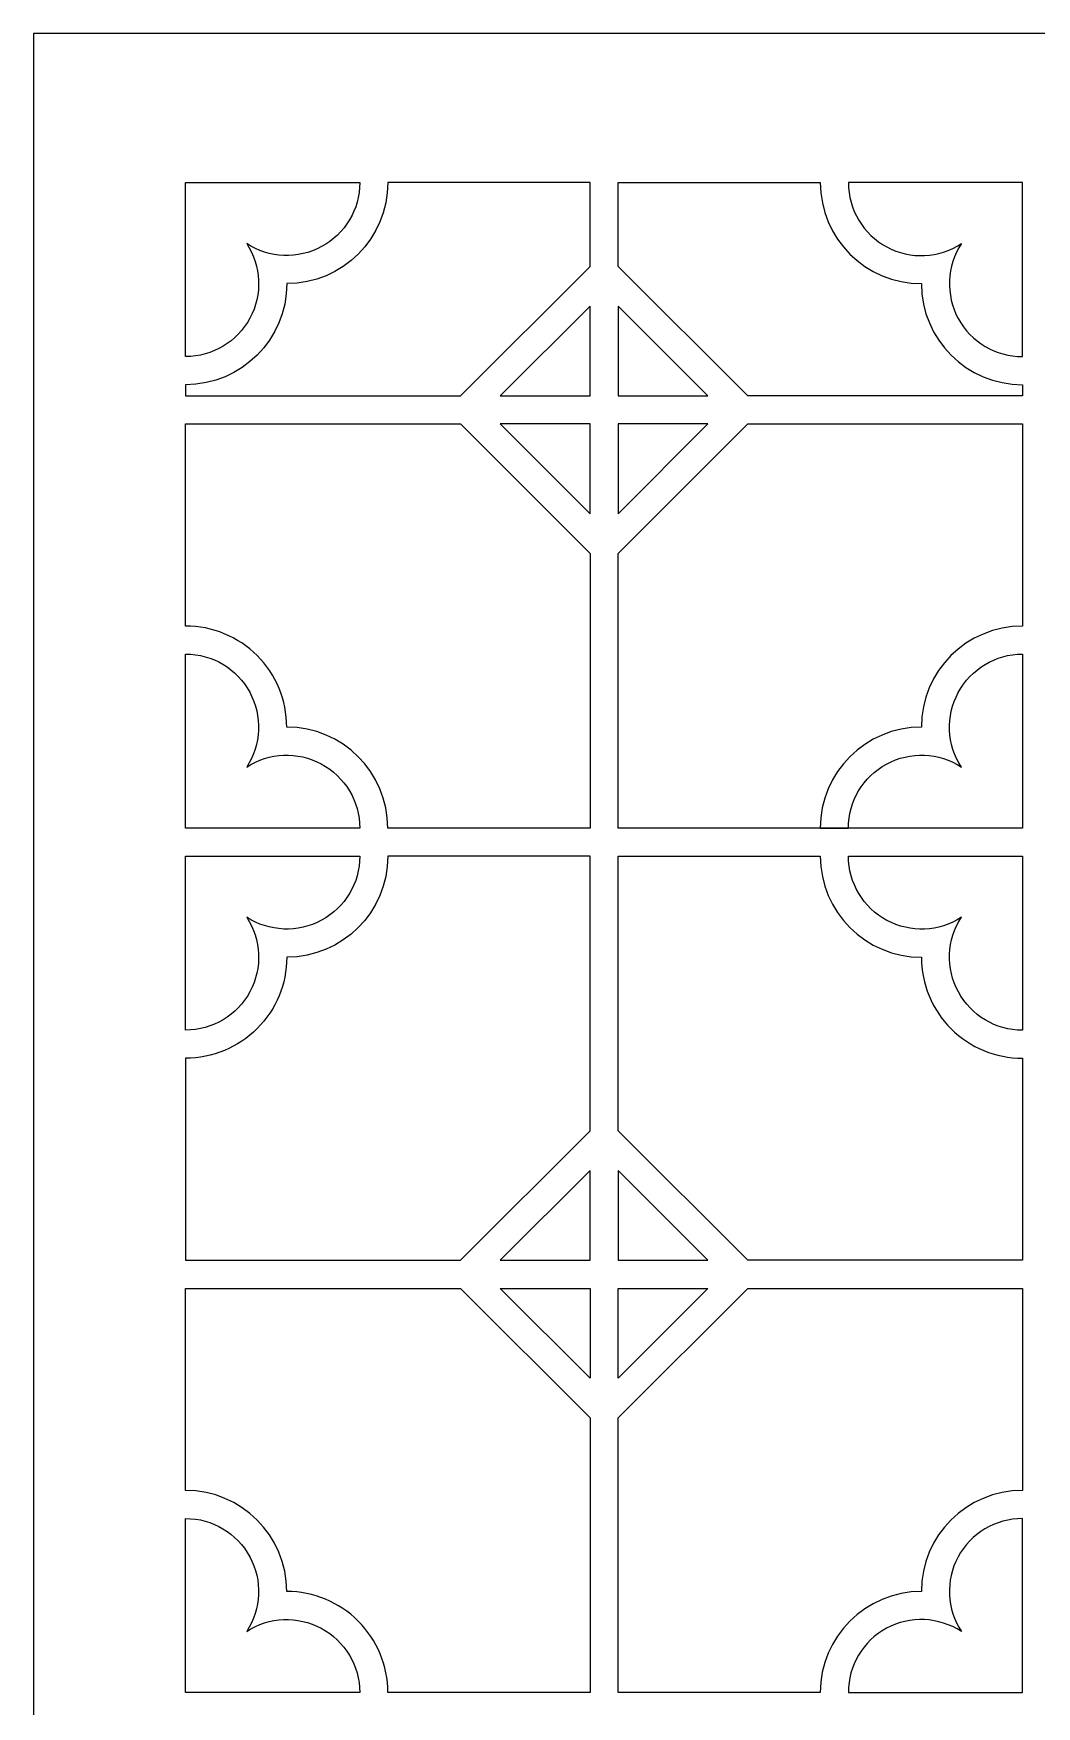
# Model space of a CAD drawing. Header units: centimetres. Extents: x -10.2 to 9.9, y -9.5 to 5.6.
# Drawn here: x 0.2 to 5.06, y -2.51 to 5.61 of the extents above; entities that cross this region are included whole.
import ezdxf

# ---------------------------------------------------------------- set-up
doc = ezdxf.new("R2010")
doc.units = ezdxf.units.CM
doc.header["$MEASUREMENT"] = 0

msp = doc.modelspace()

# ---------------------------------------------------------------- linework, layer by layer
at = {"color": 177}
for points, knots in [([(0.19997, 5.60612), (0.19997, 5.60612), (9.9253, 5.60612), (9.9253, 5.60612), (9.9253, 5.60612), (9.9253, 5.60612), (9.9253, -9.45455), (9.9253, -9.45455), (9.9253, -9.45455), (9.9253, -9.45455), (0.19997, -9.45455), (0.19997, -9.45455), (0.19997, -9.45455), (0.19997, -9.45455), (0.19997, 5.60612), (0.19997, 5.60612)], [0, 0, 0, 0, 0.2, 0.2, 0.2, 0.2, 0.4, 0.4, 0.4, 0.4, 0.6, 0.6, 0.6, 0.6, 1, 1, 1, 1]), ([(0.93765, 4.88264), (0.93765, 4.88264), (0.93765, 4.03854), (0.93765, 4.03854), (0.93765, 4.03854), (1.06793, 4.03878), (1.18748, 4.11043), (1.24909, 4.2252), (1.24909, 4.2252), (1.31079, 4.33988), (1.30539, 4.47786), (1.23367, 4.5866), (1.23367, 4.5866), (1.34274, 4.51533), (1.48191, 4.5098), (1.59635, 4.57192), (1.59635, 4.57192), (1.71087, 4.63399), (1.78209, 4.75232), (1.78173, 4.88264), (1.78173, 4.88264), (1.78173, 4.88264), (0.93765, 4.88264), (0.93765, 4.88264)], [0, 0, 0, 0, 0.1428571, 0.1428571, 0.1428571, 0.1428571, 0.2857143, 0.2857143, 0.2857143, 0.2857143, 0.4285714, 0.4285714, 0.4285714, 0.4285714, 0.5714286, 0.5714286, 0.5714286, 0.5714286, 0.7142857, 0.7142857, 0.7142857, 0.7142857, 1, 1, 1, 1]), ([(2.26991, 3.84789), (2.26991, 3.84789), (0.93765, 3.84789), (0.93765, 3.84789), (0.93765, 3.84789), (0.93765, 3.84789), (0.93765, 3.90238), (0.93765, 3.90238), (0.93765, 3.90238), (1.20851, 3.90255), (1.42794, 4.1217), (1.42783, 4.39246), (1.42783, 4.39246), (1.69861, 4.39267), (1.91797, 4.61169), (1.9179, 4.88264), (1.9179, 4.88264), (1.9179, 4.88264), (2.89802, 4.88264), (2.89802, 4.88264), (2.89802, 4.88264), (2.89802, 4.88264), (2.89802, 4.47614), (2.89802, 4.47614), (2.89802, 4.47614), (2.89802, 4.47614), (2.26991, 3.84789), (2.26991, 3.84789)], [0, 0, 0, 0, 0.125, 0.125, 0.125, 0.125, 0.25, 0.25, 0.25, 0.25, 0.375, 0.375, 0.375, 0.375, 0.5, 0.5, 0.5, 0.5, 0.625, 0.625, 0.625, 0.625, 0.75, 0.75, 0.75, 0.75, 1, 1, 1, 1]), ([(4.50447, 4.39246), (4.23395, 4.39228), (4.01461, 4.61201), (4.01435, 4.88264), (4.01435, 4.88264), (4.01435, 4.88264), (3.03418, 4.88264), (3.03418, 4.88264), (3.03418, 4.88264), (3.03418, 4.88264), (3.03418, 4.47614), (3.03418, 4.47614), (3.03418, 4.47614), (3.03418, 4.47614), (3.66234, 3.84789), (3.66234, 3.84789), (3.66234, 3.84789), (3.66234, 3.84789), (4.99457, 3.84789), (4.99457, 3.84789), (4.99457, 3.84789), (4.99457, 3.84789), (4.99457, 3.90238), (4.99457, 3.90238), (4.99457, 3.90238), (4.72403, 3.90221), (4.50461, 4.12192), (4.50447, 4.39246), (4.50447, 4.39246), (4.50447, 4.39246), (4.50447, 4.39246), (4.50447, 4.39246)], [0, 0, 0, 0, 0.1111111, 0.1111111, 0.1111111, 0.1111111, 0.2222222, 0.2222222, 0.2222222, 0.2222222, 0.3333333, 0.3333333, 0.3333333, 0.3333333, 0.4444444, 0.4444444, 0.4444444, 0.4444444, 0.5555556, 0.5555556, 0.5555556, 0.5555556, 0.6666667, 0.6666667, 0.6666667, 0.6666667, 0.7777778, 0.7777778, 0.7777778, 0.7777778, 1, 1, 1, 1]), ([(4.69862, 4.5866), (4.59008, 4.51508), (4.45114, 4.50888), (4.33674, 4.5704), (4.33674, 4.5704), (4.22232, 4.63189), (4.15084, 4.75272), (4.15051, 4.88264), (4.15051, 4.88264), (4.15051, 4.88264), (4.99457, 4.88264), (4.99457, 4.88264), (4.99457, 4.88264), (4.99457, 4.88264), (4.99457, 4.03854), (4.99457, 4.03854), (4.99457, 4.03854), (4.86463, 4.03829), (4.74506, 4.10924), (4.68307, 4.22339), (4.68307, 4.22339), (4.62108, 4.33757), (4.62757, 4.4778), (4.69862, 4.5866), (4.69862, 4.5866), (4.69862, 4.5866), (4.69862, 4.5866), (4.69862, 4.5866)], [0, 0, 0, 0, 0.125, 0.125, 0.125, 0.125, 0.25, 0.25, 0.25, 0.25, 0.375, 0.375, 0.375, 0.375, 0.5, 0.5, 0.5, 0.5, 0.625, 0.625, 0.625, 0.625, 0.75, 0.75, 0.75, 0.75, 1, 1, 1, 1]), ([(2.89802, 3.84789), (2.89802, 3.84789), (2.46242, 3.84789), (2.46242, 3.84789), (2.46242, 3.84789), (2.46242, 3.84789), (2.89802, 4.28359), (2.89802, 4.28359), (2.89802, 4.28359), (2.89802, 4.28359), (2.89802, 3.84789), (2.89802, 3.84789)], [0, 0, 0, 0, 0.25, 0.25, 0.25, 0.25, 0.5, 0.5, 0.5, 0.5, 1, 1, 1, 1]), ([(3.03418, 3.84789), (3.03418, 3.84789), (3.03418, 4.28359), (3.03418, 4.28359), (3.03418, 4.28359), (3.03418, 4.28359), (3.46975, 3.84789), (3.46975, 3.84789), (3.46975, 3.84789), (3.46975, 3.84789), (3.03418, 3.84789), (3.03418, 3.84789)], [0, 0, 0, 0, 0.25, 0.25, 0.25, 0.25, 0.5, 0.5, 0.5, 0.5, 1, 1, 1, 1]), ([(1.42783, 2.24154), (1.69829, 2.24166), (1.91772, 2.02197), (1.9179, 1.75142), (1.9179, 1.75142), (1.9179, 1.75142), (2.89802, 1.75142), (2.89802, 1.75142), (2.89802, 1.75142), (2.89802, 1.75142), (2.89802, 3.08363), (2.89802, 3.08363), (2.89802, 3.08363), (2.89802, 3.08363), (2.26991, 3.71175), (2.26991, 3.71175), (2.26991, 3.71175), (2.26991, 3.71175), (0.93765, 3.71175), (0.93765, 3.71175), (0.93765, 3.71175), (0.93765, 3.71175), (0.93765, 2.73161), (0.93765, 2.73161), (0.93765, 2.73161), (1.06759, 2.73171), (1.19216, 2.68023), (1.2841, 2.58836), (1.2841, 2.58836), (1.37598, 2.49664), (1.42774, 2.37145), (1.42783, 2.24154), (1.42783, 2.24154), (1.42783, 2.24154), (1.42783, 2.24154), (1.42783, 2.24154)], [0, 0, 0, 0, 0.1, 0.1, 0.1, 0.1, 0.2, 0.2, 0.2, 0.2, 0.3, 0.3, 0.3, 0.3, 0.4, 0.4, 0.4, 0.4, 0.5, 0.5, 0.5, 0.5, 0.6, 0.6, 0.6, 0.6, 0.7, 0.7, 0.7, 0.7, 0.8, 0.8, 0.8, 0.8, 1, 1, 1, 1]), ([(2.89802, 3.71175), (2.89802, 3.71175), (2.89802, 3.27618), (2.89802, 3.27618), (2.89802, 3.27618), (2.89802, 3.27618), (2.46242, 3.71175), (2.46242, 3.71175), (2.46242, 3.71175), (2.46242, 3.71175), (2.89802, 3.71175), (2.89802, 3.71175)], [0, 0, 0, 0, 0.25, 0.25, 0.25, 0.25, 0.5, 0.5, 0.5, 0.5, 1, 1, 1, 1]), ([(4.01435, 1.75142), (4.01416, 2.02197), (4.23395, 2.24129), (4.50447, 2.24154), (4.50447, 2.24154), (4.50422, 2.51204), (4.72403, 2.73145), (4.99457, 2.73161), (4.99457, 2.73161), (4.99457, 2.73161), (4.99457, 3.71175), (4.99457, 3.71175), (4.99457, 3.71175), (4.99457, 3.71175), (3.66234, 3.71175), (3.66234, 3.71175), (3.66234, 3.71175), (3.66234, 3.71175), (3.03418, 3.08363), (3.03418, 3.08363), (3.03418, 3.08363), (3.03418, 3.08363), (3.03418, 1.75142), (3.03418, 1.75142), (3.03418, 1.75142), (3.03418, 1.75142), (4.99457, 1.75142), (4.99457, 1.75142), (4.99457, 1.75142), (4.99457, 1.75142), (4.99457, 2.59549), (4.99457, 2.59549), (4.99457, 2.59549), (4.86436, 2.59519), (4.74474, 2.52354), (4.68318, 2.40885), (4.68318, 2.40885), (4.6215, 2.29409), (4.62691, 2.15608), (4.69862, 2.0474), (4.69862, 2.0474), (4.58954, 2.11856), (4.4502, 2.12421), (4.33579, 2.06216), (4.33579, 2.06216), (4.2214, 2), (4.15024, 1.88167), (4.15051, 1.75142), (4.15051, 1.75142), (4.15051, 1.75142), (4.01435, 1.75142), (4.01435, 1.75142)], [0, 0, 0, 0, 0.0714286, 0.0714286, 0.0714286, 0.0714286, 0.1428571, 0.1428571, 0.1428571, 0.1428571, 0.2142857, 0.2142857, 0.2142857, 0.2142857, 0.2857143, 0.2857143, 0.2857143, 0.2857143, 0.3571429, 0.3571429, 0.3571429, 0.3571429, 0.4285714, 0.4285714, 0.4285714, 0.4285714, 0.5, 0.5, 0.5, 0.5, 0.5714286, 0.5714286, 0.5714286, 0.5714286, 0.6428571, 0.6428571, 0.6428571, 0.6428571, 0.7142857, 0.7142857, 0.7142857, 0.7142857, 0.7857143, 0.7857143, 0.7857143, 0.7857143, 0.8571429, 0.8571429, 0.8571429, 0.8571429, 1, 1, 1, 1]), ([(3.03418, 3.71175), (3.03418, 3.71175), (3.46975, 3.71175), (3.46975, 3.71175), (3.46975, 3.71175), (3.46975, 3.71175), (3.03418, 3.27618), (3.03418, 3.27618), (3.03418, 3.27618), (3.03418, 3.27618), (3.03418, 3.71175), (3.03418, 3.71175)], [0, 0, 0, 0, 0.25, 0.25, 0.25, 0.25, 0.5, 0.5, 0.5, 0.5, 1, 1, 1, 1]), ([(0.93765, 2.59549), (0.93765, 2.59549), (0.93765, 1.75142), (0.93765, 1.75142), (0.93765, 1.75142), (0.93765, 1.75142), (1.78173, 1.75142), (1.78173, 1.75142), (1.78173, 1.75142), (1.78146, 1.88167), (1.70977, 2.00121), (1.59511, 2.06282), (1.59511, 2.06282), (1.48036, 2.12447), (1.34241, 2.11903), (1.23367, 2.0474), (1.23367, 2.0474), (1.30487, 2.15654), (1.31049, 2.29583), (1.24828, 2.41021), (1.24828, 2.41021), (1.18627, 2.5247), (1.06793, 2.59586), (0.93765, 2.59549), (0.93765, 2.59549), (0.93765, 2.59549), (0.93765, 2.59549), (0.93765, 2.59549)], [0, 0, 0, 0, 0.125, 0.125, 0.125, 0.125, 0.25, 0.25, 0.25, 0.25, 0.375, 0.375, 0.375, 0.375, 0.5, 0.5, 0.5, 0.5, 0.625, 0.625, 0.625, 0.625, 0.75, 0.75, 0.75, 0.75, 1, 1, 1, 1]), ([(0.93765, 1.61529), (0.93765, 1.61529), (0.93765, 0.77132), (0.93765, 0.77132), (0.93765, 0.77132), (1.06793, 0.77152), (1.18748, 0.84319), (1.24909, 0.95791), (1.24909, 0.95791), (1.31079, 1.07255), (1.30539, 1.21063), (1.23367, 1.31929), (1.23367, 1.31929), (1.34274, 1.24815), (1.48191, 1.24255), (1.59635, 1.30461), (1.59635, 1.30461), (1.71087, 1.36676), (1.78209, 1.48508), (1.78173, 1.61529), (1.78173, 1.61529), (1.78173, 1.61529), (0.93765, 1.61529), (0.93765, 1.61529)], [0, 0, 0, 0, 0.1428571, 0.1428571, 0.1428571, 0.1428571, 0.2857143, 0.2857143, 0.2857143, 0.2857143, 0.4285714, 0.4285714, 0.4285714, 0.4285714, 0.5714286, 0.5714286, 0.5714286, 0.5714286, 0.7142857, 0.7142857, 0.7142857, 0.7142857, 1, 1, 1, 1]), ([(2.26991, -0.34502), (2.26991, -0.34502), (0.93765, -0.34502), (0.93765, -0.34502), (0.93765, -0.34502), (0.93765, -0.34502), (0.93765, 0.63519), (0.93765, 0.63519), (0.93765, 0.63519), (1.06784, 0.63528), (1.19247, 0.68699), (1.28441, 0.77899), (1.28441, 0.77899), (1.37635, 0.87106), (1.42789, 0.99518), (1.42783, 1.12524), (1.42783, 1.12524), (1.69861, 1.1254), (1.91797, 1.34443), (1.9179, 1.61529), (1.9179, 1.61529), (1.9179, 1.61529), (2.89802, 1.61529), (2.89802, 1.61529), (2.89802, 1.61529), (2.89802, 1.61529), (2.89802, 0.28313), (2.89802, 0.28313), (2.89802, 0.28313), (2.89802, 0.28313), (2.26991, -0.34502), (2.26991, -0.34502)], [0, 0, 0, 0, 0.1111111, 0.1111111, 0.1111111, 0.1111111, 0.2222222, 0.2222222, 0.2222222, 0.2222222, 0.3333333, 0.3333333, 0.3333333, 0.3333333, 0.4444444, 0.4444444, 0.4444444, 0.4444444, 0.5555556, 0.5555556, 0.5555556, 0.5555556, 0.6666667, 0.6666667, 0.6666667, 0.6666667, 0.7777778, 0.7777778, 0.7777778, 0.7777778, 1, 1, 1, 1]), ([(4.99457, 0.63519), (4.86463, 0.63505), (4.74001, 0.68653), (4.64814, 0.77843), (4.64814, 0.77843), (4.55617, 0.87017), (4.50459, 0.99532), (4.50447, 1.12524), (4.50447, 1.12524), (4.23395, 1.12512), (4.01461, 1.34483), (4.01435, 1.61529), (4.01435, 1.61529), (4.01435, 1.61529), (3.03418, 1.61529), (3.03418, 1.61529), (3.03418, 1.61529), (3.03418, 1.61529), (3.03418, 0.28313), (3.03418, 0.28313), (3.03418, 0.28313), (3.03418, 0.28313), (3.66234, -0.34502), (3.66234, -0.34502), (3.66234, -0.34502), (3.66234, -0.34502), (4.99457, -0.34502), (4.99457, -0.34502), (4.99457, -0.34502), (4.99457, -0.34502), (4.99457, 0.63519), (4.99457, 0.63519), (4.99457, 0.63519), (4.99457, 0.63519), (4.99457, 0.63519), (4.99457, 0.63519)], [0, 0, 0, 0, 0.1, 0.1, 0.1, 0.1, 0.2, 0.2, 0.2, 0.2, 0.3, 0.3, 0.3, 0.3, 0.4, 0.4, 0.4, 0.4, 0.5, 0.5, 0.5, 0.5, 0.6, 0.6, 0.6, 0.6, 0.7, 0.7, 0.7, 0.7, 0.8, 0.8, 0.8, 0.8, 1, 1, 1, 1]), ([(4.99457, 0.77132), (4.99457, 0.77132), (4.99457, 1.61529), (4.99457, 1.61529), (4.99457, 1.61529), (4.99457, 1.61529), (4.15051, 1.61529), (4.15051, 1.61529), (4.15051, 1.61529), (4.15084, 1.48508), (4.22254, 1.36556), (4.33712, 1.30389), (4.33712, 1.30389), (4.45182, 1.24228), (4.58986, 1.24772), (4.69862, 1.31929), (4.69862, 1.31929), (4.62736, 1.21022), (4.62172, 1.07098), (4.68387, 0.95653), (4.68387, 0.95653), (4.74602, 0.84208), (4.86436, 0.77096), (4.99457, 0.77132)], [0, 0, 0, 0, 0.1428571, 0.1428571, 0.1428571, 0.1428571, 0.2857143, 0.2857143, 0.2857143, 0.2857143, 0.4285714, 0.4285714, 0.4285714, 0.4285714, 0.5714286, 0.5714286, 0.5714286, 0.5714286, 0.7142857, 0.7142857, 0.7142857, 0.7142857, 1, 1, 1, 1]), ([(2.89802, 0.09057), (2.89802, 0.09057), (2.89802, -0.34502), (2.89802, -0.34502), (2.89802, -0.34502), (2.89802, -0.34502), (2.46242, -0.34502), (2.46242, -0.34502), (2.46242, -0.34502), (2.46242, -0.34502), (2.89802, 0.09057), (2.89802, 0.09057)], [0, 0, 0, 0, 0.25, 0.25, 0.25, 0.25, 0.5, 0.5, 0.5, 0.5, 1, 1, 1, 1]), ([(3.03418, 0.09057), (3.03418, 0.09057), (3.46975, -0.34502), (3.46975, -0.34502), (3.46975, -0.34502), (3.46975, -0.34502), (3.03418, -0.34502), (3.03418, -0.34502), (3.03418, -0.34502), (3.03418, -0.34502), (3.03418, 0.09057), (3.03418, 0.09057)], [0, 0, 0, 0, 0.25, 0.25, 0.25, 0.25, 0.5, 0.5, 0.5, 0.5, 1, 1, 1, 1]), ([(1.42783, -1.95148), (1.55763, -1.95136), (1.68228, -2.00291), (1.77416, -2.09471), (1.77416, -2.09471), (1.86609, -2.18647), (1.91787, -2.31164), (1.9179, -2.44158), (1.9179, -2.44158), (1.9179, -2.44158), (2.89802, -2.44158), (2.89802, -2.44158), (2.89802, -2.44158), (2.89802, -2.44158), (2.89802, -1.1094), (2.89802, -1.1094), (2.89802, -1.1094), (2.89802, -1.1094), (2.26991, -0.48115), (2.26991, -0.48115), (2.26991, -0.48115), (2.26991, -0.48115), (0.93765, -0.48115), (0.93765, -0.48115), (0.93765, -0.48115), (0.93765, -0.48115), (0.93765, -1.46132), (0.93765, -1.46132), (0.93765, -1.46132), (1.20821, -1.46115), (1.42765, -1.68103), (1.42783, -1.95136), (1.42783, -1.95136), (1.42783, -1.95136), (1.42783, -1.95148), (1.42783, -1.95148)], [0, 0, 0, 0, 0.1, 0.1, 0.1, 0.1, 0.2, 0.2, 0.2, 0.2, 0.3, 0.3, 0.3, 0.3, 0.4, 0.4, 0.4, 0.4, 0.5, 0.5, 0.5, 0.5, 0.6, 0.6, 0.6, 0.6, 0.7, 0.7, 0.7, 0.7, 0.8, 0.8, 0.8, 0.8, 1, 1, 1, 1]), ([(2.89802, -0.91682), (2.89802, -0.91682), (2.89802, -0.48115), (2.89802, -0.48115), (2.89802, -0.48115), (2.89802, -0.48115), (2.46242, -0.48115), (2.46242, -0.48115), (2.46242, -0.48115), (2.46242, -0.48115), (2.89802, -0.91682), (2.89802, -0.91682)], [0, 0, 0, 0, 0.25, 0.25, 0.25, 0.25, 0.5, 0.5, 0.5, 0.5, 1, 1, 1, 1]), ([(3.03418, -0.91682), (3.03418, -0.91682), (3.46975, -0.48115), (3.46975, -0.48115), (3.46975, -0.48115), (3.46975, -0.48115), (3.03418, -0.48115), (3.03418, -0.48115), (3.03418, -0.48115), (3.03418, -0.48115), (3.03418, -0.91682), (3.03418, -0.91682)], [0, 0, 0, 0, 0.25, 0.25, 0.25, 0.25, 0.5, 0.5, 0.5, 0.5, 1, 1, 1, 1]), ([(4.01435, -2.44158), (4.01421, -2.17113), (4.23395, -1.95166), (4.50447, -1.95136), (4.50447, -1.95136), (4.50422, -1.68091), (4.72403, -1.46147), (4.99457, -1.46132), (4.99457, -1.46132), (4.99457, -1.46132), (4.99457, -0.48115), (4.99457, -0.48115), (4.99457, -0.48115), (4.99457, -0.48115), (3.66234, -0.48115), (3.66234, -0.48115), (3.66234, -0.48115), (3.66234, -0.48115), (3.03418, -1.1094), (3.03418, -1.1094), (3.03418, -1.1094), (3.03418, -1.1094), (3.03418, -2.44158), (3.03418, -2.44158), (3.03418, -2.44158), (3.03418, -2.44158), (4.01435, -2.44158), (4.01435, -2.44158), (4.01435, -2.44158), (4.01435, -2.44158), (4.01435, -2.44158), (4.01435, -2.44158)], [0, 0, 0, 0, 0.1111111, 0.1111111, 0.1111111, 0.1111111, 0.2222222, 0.2222222, 0.2222222, 0.2222222, 0.3333333, 0.3333333, 0.3333333, 0.3333333, 0.4444444, 0.4444444, 0.4444444, 0.4444444, 0.5555556, 0.5555556, 0.5555556, 0.5555556, 0.6666667, 0.6666667, 0.6666667, 0.6666667, 0.7777778, 0.7777778, 0.7777778, 0.7777778, 1, 1, 1, 1]), ([(0.93765, -1.59751), (0.93765, -1.59751), (0.93765, -2.44158), (0.93765, -2.44158), (0.93765, -2.44158), (0.93765, -2.44158), (1.78173, -2.44147), (1.78173, -2.44147), (1.78173, -2.44147), (1.78146, -2.3113), (1.70977, -2.1917), (1.59511, -2.13005), (1.59511, -2.13005), (1.48036, -2.06846), (1.34237, -2.07386), (1.23367, -2.1456), (1.23367, -2.1456), (1.30487, -2.03646), (1.31053, -1.89719), (1.24828, -1.78272), (1.24828, -1.78272), (1.18627, -1.66834), (1.06793, -1.5972), (0.93765, -1.59751)], [0, 0, 0, 0, 0.1428571, 0.1428571, 0.1428571, 0.1428571, 0.2857143, 0.2857143, 0.2857143, 0.2857143, 0.4285714, 0.4285714, 0.4285714, 0.4285714, 0.5714286, 0.5714286, 0.5714286, 0.5714286, 0.7142857, 0.7142857, 0.7142857, 0.7142857, 1, 1, 1, 1]), ([(4.69862, -2.1456), (4.62711, -2.0371), (4.62084, -1.8981), (4.6823, -1.78378), (4.6823, -1.78378), (4.7438, -1.66923), (4.86463, -1.59781), (4.99457, -1.59751), (4.99457, -1.59751), (4.99457, -1.59751), (4.99457, -2.44158), (4.99457, -2.44158), (4.99457, -2.44158), (4.99457, -2.44158), (4.15051, -2.44158), (4.15051, -2.44158), (4.15051, -2.44158), (4.15024, -2.31159), (4.2212, -2.19199), (4.33541, -2.12999), (4.33541, -2.12999), (4.44953, -2.06811), (4.5898, -2.07459), (4.69862, -2.1456), (4.69862, -2.1456), (4.69862, -2.1456), (4.69862, -2.1456), (4.69862, -2.1456)], [0, 0, 0, 0, 0.125, 0.125, 0.125, 0.125, 0.25, 0.25, 0.25, 0.25, 0.375, 0.375, 0.375, 0.375, 0.5, 0.5, 0.5, 0.5, 0.625, 0.625, 0.625, 0.625, 0.75, 0.75, 0.75, 0.75, 1, 1, 1, 1])]:
    msp.add_open_spline(points, degree=3, knots=knots, dxfattribs=at)
at = {"lineweight": 9}
for points, knots in [([(0.19997, 5.60612), (0.19997, 5.60612), (9.9253, 5.60612), (9.9253, 5.60612), (9.9253, 5.60612), (9.9253, 5.60612), (9.9253, -9.45455), (9.9253, -9.45455), (9.9253, -9.45455), (9.9253, -9.45455), (0.19997, -9.45455), (0.19997, -9.45455), (0.19997, -9.45455), (0.19997, -9.45455), (0.19997, 5.60612), (0.19997, 5.60612)], [0, 0, 0, 0, 0.2, 0.2, 0.2, 0.2, 0.4, 0.4, 0.4, 0.4, 0.6, 0.6, 0.6, 0.6, 1, 1, 1, 1]), ([(0.93765, 4.88264), (0.93765, 4.88264), (0.93765, 4.03854), (0.93765, 4.03854), (0.93765, 4.03854), (1.06793, 4.03878), (1.18748, 4.11043), (1.24909, 4.2252), (1.24909, 4.2252), (1.31079, 4.33988), (1.30539, 4.47786), (1.23367, 4.5866), (1.23367, 4.5866), (1.34274, 4.51533), (1.48191, 4.5098), (1.59635, 4.57192), (1.59635, 4.57192), (1.71087, 4.63399), (1.78209, 4.75232), (1.78173, 4.88264), (1.78173, 4.88264), (1.78173, 4.88264), (0.93765, 4.88264), (0.93765, 4.88264)], [0, 0, 0, 0, 0.1428571, 0.1428571, 0.1428571, 0.1428571, 0.2857143, 0.2857143, 0.2857143, 0.2857143, 0.4285714, 0.4285714, 0.4285714, 0.4285714, 0.5714286, 0.5714286, 0.5714286, 0.5714286, 0.7142857, 0.7142857, 0.7142857, 0.7142857, 1, 1, 1, 1]), ([(2.26991, 3.84789), (2.26991, 3.84789), (0.93765, 3.84789), (0.93765, 3.84789), (0.93765, 3.84789), (0.93765, 3.84789), (0.93765, 3.90238), (0.93765, 3.90238), (0.93765, 3.90238), (1.20851, 3.90255), (1.42794, 4.1217), (1.42783, 4.39246), (1.42783, 4.39246), (1.69861, 4.39267), (1.91797, 4.61169), (1.9179, 4.88264), (1.9179, 4.88264), (1.9179, 4.88264), (2.89802, 4.88264), (2.89802, 4.88264), (2.89802, 4.88264), (2.89802, 4.88264), (2.89802, 4.47614), (2.89802, 4.47614), (2.89802, 4.47614), (2.89802, 4.47614), (2.26991, 3.84789), (2.26991, 3.84789)], [0, 0, 0, 0, 0.125, 0.125, 0.125, 0.125, 0.25, 0.25, 0.25, 0.25, 0.375, 0.375, 0.375, 0.375, 0.5, 0.5, 0.5, 0.5, 0.625, 0.625, 0.625, 0.625, 0.75, 0.75, 0.75, 0.75, 1, 1, 1, 1]), ([(4.50447, 4.39246), (4.23395, 4.39228), (4.01461, 4.61201), (4.01435, 4.88264), (4.01435, 4.88264), (4.01435, 4.88264), (3.03418, 4.88264), (3.03418, 4.88264), (3.03418, 4.88264), (3.03418, 4.88264), (3.03418, 4.47614), (3.03418, 4.47614), (3.03418, 4.47614), (3.03418, 4.47614), (3.66234, 3.84789), (3.66234, 3.84789), (3.66234, 3.84789), (3.66234, 3.84789), (4.99457, 3.84789), (4.99457, 3.84789), (4.99457, 3.84789), (4.99457, 3.84789), (4.99457, 3.90238), (4.99457, 3.90238), (4.99457, 3.90238), (4.72403, 3.90221), (4.50461, 4.12192), (4.50447, 4.39246)], [0, 0, 0, 0, 0.125, 0.125, 0.125, 0.125, 0.25, 0.25, 0.25, 0.25, 0.375, 0.375, 0.375, 0.375, 0.5, 0.5, 0.5, 0.5, 0.625, 0.625, 0.625, 0.625, 0.75, 0.75, 0.75, 0.75, 1, 1, 1, 1]), ([(4.69862, 4.5866), (4.59008, 4.51508), (4.45114, 4.50888), (4.33674, 4.5704), (4.33674, 4.5704), (4.22232, 4.63189), (4.15084, 4.75272), (4.15051, 4.88264), (4.15051, 4.88264), (4.15051, 4.88264), (4.99457, 4.88264), (4.99457, 4.88264), (4.99457, 4.88264), (4.99457, 4.88264), (4.99457, 4.03854), (4.99457, 4.03854), (4.99457, 4.03854), (4.86463, 4.03829), (4.74506, 4.10924), (4.68307, 4.22339), (4.68307, 4.22339), (4.62108, 4.33757), (4.62757, 4.4778), (4.69862, 4.5866)], [0, 0, 0, 0, 0.1428571, 0.1428571, 0.1428571, 0.1428571, 0.2857143, 0.2857143, 0.2857143, 0.2857143, 0.4285714, 0.4285714, 0.4285714, 0.4285714, 0.5714286, 0.5714286, 0.5714286, 0.5714286, 0.7142857, 0.7142857, 0.7142857, 0.7142857, 1, 1, 1, 1]), ([(2.89802, 3.84789), (2.89802, 3.84789), (2.46242, 3.84789), (2.46242, 3.84789), (2.46242, 3.84789), (2.46242, 3.84789), (2.89802, 4.28359), (2.89802, 4.28359), (2.89802, 4.28359), (2.89802, 4.28359), (2.89802, 3.84789), (2.89802, 3.84789)], [0, 0, 0, 0, 0.25, 0.25, 0.25, 0.25, 0.5, 0.5, 0.5, 0.5, 1, 1, 1, 1]), ([(3.03418, 3.84789), (3.03418, 3.84789), (3.03418, 4.28359), (3.03418, 4.28359), (3.03418, 4.28359), (3.03418, 4.28359), (3.46975, 3.84789), (3.46975, 3.84789), (3.46975, 3.84789), (3.46975, 3.84789), (3.03418, 3.84789), (3.03418, 3.84789)], [0, 0, 0, 0, 0.25, 0.25, 0.25, 0.25, 0.5, 0.5, 0.5, 0.5, 1, 1, 1, 1]), ([(1.42783, 2.24154), (1.69829, 2.24166), (1.91772, 2.02197), (1.9179, 1.75142), (1.9179, 1.75142), (1.9179, 1.75142), (2.89802, 1.75142), (2.89802, 1.75142), (2.89802, 1.75142), (2.89802, 1.75142), (2.89802, 3.08363), (2.89802, 3.08363), (2.89802, 3.08363), (2.89802, 3.08363), (2.26991, 3.71175), (2.26991, 3.71175), (2.26991, 3.71175), (2.26991, 3.71175), (0.93765, 3.71175), (0.93765, 3.71175), (0.93765, 3.71175), (0.93765, 3.71175), (0.93765, 2.73161), (0.93765, 2.73161), (0.93765, 2.73161), (1.06759, 2.73171), (1.19216, 2.68023), (1.2841, 2.58836), (1.2841, 2.58836), (1.37598, 2.49664), (1.42774, 2.37145), (1.42783, 2.24154)], [0, 0, 0, 0, 0.1111111, 0.1111111, 0.1111111, 0.1111111, 0.2222222, 0.2222222, 0.2222222, 0.2222222, 0.3333333, 0.3333333, 0.3333333, 0.3333333, 0.4444444, 0.4444444, 0.4444444, 0.4444444, 0.5555556, 0.5555556, 0.5555556, 0.5555556, 0.6666667, 0.6666667, 0.6666667, 0.6666667, 0.7777778, 0.7777778, 0.7777778, 0.7777778, 1, 1, 1, 1]), ([(2.89802, 3.71175), (2.89802, 3.71175), (2.89802, 3.27618), (2.89802, 3.27618), (2.89802, 3.27618), (2.89802, 3.27618), (2.46242, 3.71175), (2.46242, 3.71175), (2.46242, 3.71175), (2.46242, 3.71175), (2.89802, 3.71175), (2.89802, 3.71175)], [0, 0, 0, 0, 0.25, 0.25, 0.25, 0.25, 0.5, 0.5, 0.5, 0.5, 1, 1, 1, 1]), ([(4.01435, 1.75142), (4.01416, 2.02197), (4.23395, 2.24129), (4.50447, 2.24154), (4.50447, 2.24154), (4.50422, 2.51204), (4.72403, 2.73145), (4.99457, 2.73161), (4.99457, 2.73161), (4.99457, 2.73161), (4.99457, 3.71175), (4.99457, 3.71175), (4.99457, 3.71175), (4.99457, 3.71175), (3.66234, 3.71175), (3.66234, 3.71175), (3.66234, 3.71175), (3.66234, 3.71175), (3.03418, 3.08363), (3.03418, 3.08363), (3.03418, 3.08363), (3.03418, 3.08363), (3.03418, 1.75142), (3.03418, 1.75142), (3.03418, 1.75142), (3.03418, 1.75142), (4.99457, 1.75142), (4.99457, 1.75142), (4.99457, 1.75142), (4.99457, 1.75142), (4.99457, 2.59549), (4.99457, 2.59549), (4.99457, 2.59549), (4.86436, 2.59519), (4.74474, 2.52354), (4.68318, 2.40885), (4.68318, 2.40885), (4.6215, 2.29409), (4.62691, 2.15608), (4.69862, 2.0474), (4.69862, 2.0474), (4.58954, 2.11856), (4.4502, 2.12421), (4.33579, 2.06216), (4.33579, 2.06216), (4.2214, 2), (4.15024, 1.88167), (4.15051, 1.75142)], [0, 0, 0, 0, 0.0769231, 0.0769231, 0.0769231, 0.0769231, 0.1538462, 0.1538462, 0.1538462, 0.1538462, 0.2307692, 0.2307692, 0.2307692, 0.2307692, 0.3076923, 0.3076923, 0.3076923, 0.3076923, 0.3846154, 0.3846154, 0.3846154, 0.3846154, 0.4615385, 0.4615385, 0.4615385, 0.4615385, 0.5384615, 0.5384615, 0.5384615, 0.5384615, 0.6153846, 0.6153846, 0.6153846, 0.6153846, 0.6923077, 0.6923077, 0.6923077, 0.6923077, 0.7692308, 0.7692308, 0.7692308, 0.7692308, 0.8461538, 0.8461538, 0.8461538, 0.8461538, 1, 1, 1, 1]), ([(3.03418, 3.71175), (3.03418, 3.71175), (3.46975, 3.71175), (3.46975, 3.71175), (3.46975, 3.71175), (3.46975, 3.71175), (3.03418, 3.27618), (3.03418, 3.27618), (3.03418, 3.27618), (3.03418, 3.27618), (3.03418, 3.71175), (3.03418, 3.71175)], [0, 0, 0, 0, 0.25, 0.25, 0.25, 0.25, 0.5, 0.5, 0.5, 0.5, 1, 1, 1, 1]), ([(0.93765, 2.59549), (0.93765, 2.59549), (0.93765, 1.75142), (0.93765, 1.75142), (0.93765, 1.75142), (0.93765, 1.75142), (1.78173, 1.75142), (1.78173, 1.75142), (1.78173, 1.75142), (1.78146, 1.88167), (1.70977, 2.00121), (1.59511, 2.06282), (1.59511, 2.06282), (1.48036, 2.12447), (1.34241, 2.11903), (1.23367, 2.0474), (1.23367, 2.0474), (1.30487, 2.15654), (1.31049, 2.29583), (1.24828, 2.41021), (1.24828, 2.41021), (1.18627, 2.5247), (1.06793, 2.59586), (0.93765, 2.59549)], [0, 0, 0, 0, 0.1428571, 0.1428571, 0.1428571, 0.1428571, 0.2857143, 0.2857143, 0.2857143, 0.2857143, 0.4285714, 0.4285714, 0.4285714, 0.4285714, 0.5714286, 0.5714286, 0.5714286, 0.5714286, 0.7142857, 0.7142857, 0.7142857, 0.7142857, 1, 1, 1, 1]), ([(0.93765, 1.61529), (0.93765, 1.61529), (0.93765, 0.77132), (0.93765, 0.77132), (0.93765, 0.77132), (1.06793, 0.77152), (1.18748, 0.84319), (1.24909, 0.95791), (1.24909, 0.95791), (1.31079, 1.07255), (1.30539, 1.21063), (1.23367, 1.31929), (1.23367, 1.31929), (1.34274, 1.24815), (1.48191, 1.24255), (1.59635, 1.30461), (1.59635, 1.30461), (1.71087, 1.36676), (1.78209, 1.48508), (1.78173, 1.61529), (1.78173, 1.61529), (1.78173, 1.61529), (0.93765, 1.61529), (0.93765, 1.61529)], [0, 0, 0, 0, 0.1428571, 0.1428571, 0.1428571, 0.1428571, 0.2857143, 0.2857143, 0.2857143, 0.2857143, 0.4285714, 0.4285714, 0.4285714, 0.4285714, 0.5714286, 0.5714286, 0.5714286, 0.5714286, 0.7142857, 0.7142857, 0.7142857, 0.7142857, 1, 1, 1, 1]), ([(2.26991, -0.34502), (2.26991, -0.34502), (0.93765, -0.34502), (0.93765, -0.34502), (0.93765, -0.34502), (0.93765, -0.34502), (0.93765, 0.63519), (0.93765, 0.63519), (0.93765, 0.63519), (1.06784, 0.63528), (1.19247, 0.68699), (1.28441, 0.77899), (1.28441, 0.77899), (1.37635, 0.87106), (1.42789, 0.99518), (1.42783, 1.12524), (1.42783, 1.12524), (1.69861, 1.1254), (1.91797, 1.34443), (1.9179, 1.61529), (1.9179, 1.61529), (1.9179, 1.61529), (2.89802, 1.61529), (2.89802, 1.61529), (2.89802, 1.61529), (2.89802, 1.61529), (2.89802, 0.28313), (2.89802, 0.28313), (2.89802, 0.28313), (2.89802, 0.28313), (2.26991, -0.34502), (2.26991, -0.34502)], [0, 0, 0, 0, 0.1111111, 0.1111111, 0.1111111, 0.1111111, 0.2222222, 0.2222222, 0.2222222, 0.2222222, 0.3333333, 0.3333333, 0.3333333, 0.3333333, 0.4444444, 0.4444444, 0.4444444, 0.4444444, 0.5555556, 0.5555556, 0.5555556, 0.5555556, 0.6666667, 0.6666667, 0.6666667, 0.6666667, 0.7777778, 0.7777778, 0.7777778, 0.7777778, 1, 1, 1, 1]), ([(4.99457, 0.63519), (4.86463, 0.63505), (4.74001, 0.68653), (4.64814, 0.77843), (4.64814, 0.77843), (4.55617, 0.87017), (4.50459, 0.99532), (4.50447, 1.12524), (4.50447, 1.12524), (4.23395, 1.12512), (4.01461, 1.34483), (4.01435, 1.61529), (4.01435, 1.61529), (4.01435, 1.61529), (3.03418, 1.61529), (3.03418, 1.61529), (3.03418, 1.61529), (3.03418, 1.61529), (3.03418, 0.28313), (3.03418, 0.28313), (3.03418, 0.28313), (3.03418, 0.28313), (3.66234, -0.34502), (3.66234, -0.34502), (3.66234, -0.34502), (3.66234, -0.34502), (4.99457, -0.34502), (4.99457, -0.34502), (4.99457, -0.34502), (4.99457, -0.34502), (4.99457, 0.63519), (4.99457, 0.63519)], [0, 0, 0, 0, 0.1111111, 0.1111111, 0.1111111, 0.1111111, 0.2222222, 0.2222222, 0.2222222, 0.2222222, 0.3333333, 0.3333333, 0.3333333, 0.3333333, 0.4444444, 0.4444444, 0.4444444, 0.4444444, 0.5555556, 0.5555556, 0.5555556, 0.5555556, 0.6666667, 0.6666667, 0.6666667, 0.6666667, 0.7777778, 0.7777778, 0.7777778, 0.7777778, 1, 1, 1, 1]), ([(4.99457, 0.77132), (4.99457, 0.77132), (4.99457, 1.61529), (4.99457, 1.61529), (4.99457, 1.61529), (4.99457, 1.61529), (4.15051, 1.61529), (4.15051, 1.61529), (4.15051, 1.61529), (4.15084, 1.48508), (4.22254, 1.36556), (4.33712, 1.30389), (4.33712, 1.30389), (4.45182, 1.24228), (4.58986, 1.24772), (4.69862, 1.31929), (4.69862, 1.31929), (4.62736, 1.21022), (4.62172, 1.07098), (4.68387, 0.95653), (4.68387, 0.95653), (4.74602, 0.84208), (4.86436, 0.77096), (4.99457, 0.77132)], [0, 0, 0, 0, 0.1428571, 0.1428571, 0.1428571, 0.1428571, 0.2857143, 0.2857143, 0.2857143, 0.2857143, 0.4285714, 0.4285714, 0.4285714, 0.4285714, 0.5714286, 0.5714286, 0.5714286, 0.5714286, 0.7142857, 0.7142857, 0.7142857, 0.7142857, 1, 1, 1, 1]), ([(2.89802, 0.09057), (2.89802, 0.09057), (2.89802, -0.34502), (2.89802, -0.34502), (2.89802, -0.34502), (2.89802, -0.34502), (2.46242, -0.34502), (2.46242, -0.34502), (2.46242, -0.34502), (2.46242, -0.34502), (2.89802, 0.09057), (2.89802, 0.09057)], [0, 0, 0, 0, 0.25, 0.25, 0.25, 0.25, 0.5, 0.5, 0.5, 0.5, 1, 1, 1, 1]), ([(3.03418, 0.09057), (3.03418, 0.09057), (3.46975, -0.34502), (3.46975, -0.34502), (3.46975, -0.34502), (3.46975, -0.34502), (3.03418, -0.34502), (3.03418, -0.34502), (3.03418, -0.34502), (3.03418, -0.34502), (3.03418, 0.09057), (3.03418, 0.09057)], [0, 0, 0, 0, 0.25, 0.25, 0.25, 0.25, 0.5, 0.5, 0.5, 0.5, 1, 1, 1, 1]), ([(1.42783, -1.95148), (1.55763, -1.95136), (1.68228, -2.00291), (1.77416, -2.09471), (1.77416, -2.09471), (1.86609, -2.18647), (1.91787, -2.31164), (1.9179, -2.44158), (1.9179, -2.44158), (1.9179, -2.44158), (2.89802, -2.44158), (2.89802, -2.44158), (2.89802, -2.44158), (2.89802, -2.44158), (2.89802, -1.1094), (2.89802, -1.1094), (2.89802, -1.1094), (2.89802, -1.1094), (2.26991, -0.48115), (2.26991, -0.48115), (2.26991, -0.48115), (2.26991, -0.48115), (0.93765, -0.48115), (0.93765, -0.48115), (0.93765, -0.48115), (0.93765, -0.48115), (0.93765, -1.46132), (0.93765, -1.46132), (0.93765, -1.46132), (1.20821, -1.46115), (1.42765, -1.68103), (1.42783, -1.95136)], [0, 0, 0, 0, 0.1111111, 0.1111111, 0.1111111, 0.1111111, 0.2222222, 0.2222222, 0.2222222, 0.2222222, 0.3333333, 0.3333333, 0.3333333, 0.3333333, 0.4444444, 0.4444444, 0.4444444, 0.4444444, 0.5555556, 0.5555556, 0.5555556, 0.5555556, 0.6666667, 0.6666667, 0.6666667, 0.6666667, 0.7777778, 0.7777778, 0.7777778, 0.7777778, 1, 1, 1, 1]), ([(2.89802, -0.91682), (2.89802, -0.91682), (2.89802, -0.48115), (2.89802, -0.48115), (2.89802, -0.48115), (2.89802, -0.48115), (2.46242, -0.48115), (2.46242, -0.48115), (2.46242, -0.48115), (2.46242, -0.48115), (2.89802, -0.91682), (2.89802, -0.91682)], [0, 0, 0, 0, 0.25, 0.25, 0.25, 0.25, 0.5, 0.5, 0.5, 0.5, 1, 1, 1, 1]), ([(3.03418, -0.91682), (3.03418, -0.91682), (3.46975, -0.48115), (3.46975, -0.48115), (3.46975, -0.48115), (3.46975, -0.48115), (3.03418, -0.48115), (3.03418, -0.48115), (3.03418, -0.48115), (3.03418, -0.48115), (3.03418, -0.91682), (3.03418, -0.91682)], [0, 0, 0, 0, 0.25, 0.25, 0.25, 0.25, 0.5, 0.5, 0.5, 0.5, 1, 1, 1, 1]), ([(4.01435, -2.44158), (4.01421, -2.17113), (4.23395, -1.95166), (4.50447, -1.95136), (4.50447, -1.95136), (4.50422, -1.68091), (4.72403, -1.46147), (4.99457, -1.46132), (4.99457, -1.46132), (4.99457, -1.46132), (4.99457, -0.48115), (4.99457, -0.48115), (4.99457, -0.48115), (4.99457, -0.48115), (3.66234, -0.48115), (3.66234, -0.48115), (3.66234, -0.48115), (3.66234, -0.48115), (3.03418, -1.1094), (3.03418, -1.1094), (3.03418, -1.1094), (3.03418, -1.1094), (3.03418, -2.44158), (3.03418, -2.44158), (3.03418, -2.44158), (3.03418, -2.44158), (4.01435, -2.44158), (4.01435, -2.44158)], [0, 0, 0, 0, 0.125, 0.125, 0.125, 0.125, 0.25, 0.25, 0.25, 0.25, 0.375, 0.375, 0.375, 0.375, 0.5, 0.5, 0.5, 0.5, 0.625, 0.625, 0.625, 0.625, 0.75, 0.75, 0.75, 0.75, 1, 1, 1, 1]), ([(0.93765, -1.59751), (0.93765, -1.59751), (0.93765, -2.44158), (0.93765, -2.44158), (0.93765, -2.44158), (0.93765, -2.44158), (1.78173, -2.44147), (1.78173, -2.44147), (1.78173, -2.44147), (1.78146, -2.3113), (1.70977, -2.1917), (1.59511, -2.13005), (1.59511, -2.13005), (1.48036, -2.06846), (1.34237, -2.07386), (1.23367, -2.1456), (1.23367, -2.1456), (1.30487, -2.03646), (1.31053, -1.89719), (1.24828, -1.78272), (1.24828, -1.78272), (1.18627, -1.66834), (1.06793, -1.5972), (0.93765, -1.59751)], [0, 0, 0, 0, 0.1428571, 0.1428571, 0.1428571, 0.1428571, 0.2857143, 0.2857143, 0.2857143, 0.2857143, 0.4285714, 0.4285714, 0.4285714, 0.4285714, 0.5714286, 0.5714286, 0.5714286, 0.5714286, 0.7142857, 0.7142857, 0.7142857, 0.7142857, 1, 1, 1, 1]), ([(4.69862, -2.1456), (4.62711, -2.0371), (4.62084, -1.8981), (4.6823, -1.78378), (4.6823, -1.78378), (4.7438, -1.66923), (4.86463, -1.59781), (4.99457, -1.59751), (4.99457, -1.59751), (4.99457, -1.59751), (4.99457, -2.44158), (4.99457, -2.44158), (4.99457, -2.44158), (4.99457, -2.44158), (4.15051, -2.44158), (4.15051, -2.44158), (4.15051, -2.44158), (4.15024, -2.31159), (4.2212, -2.19199), (4.33541, -2.12999), (4.33541, -2.12999), (4.44953, -2.06811), (4.5898, -2.07459), (4.69862, -2.1456)], [0, 0, 0, 0, 0.1428571, 0.1428571, 0.1428571, 0.1428571, 0.2857143, 0.2857143, 0.2857143, 0.2857143, 0.4285714, 0.4285714, 0.4285714, 0.4285714, 0.5714286, 0.5714286, 0.5714286, 0.5714286, 0.7142857, 0.7142857, 0.7142857, 0.7142857, 1, 1, 1, 1])]:
    msp.add_open_spline(points, degree=3, knots=knots, dxfattribs=at)

doc.saveas('drawing.dxf')
